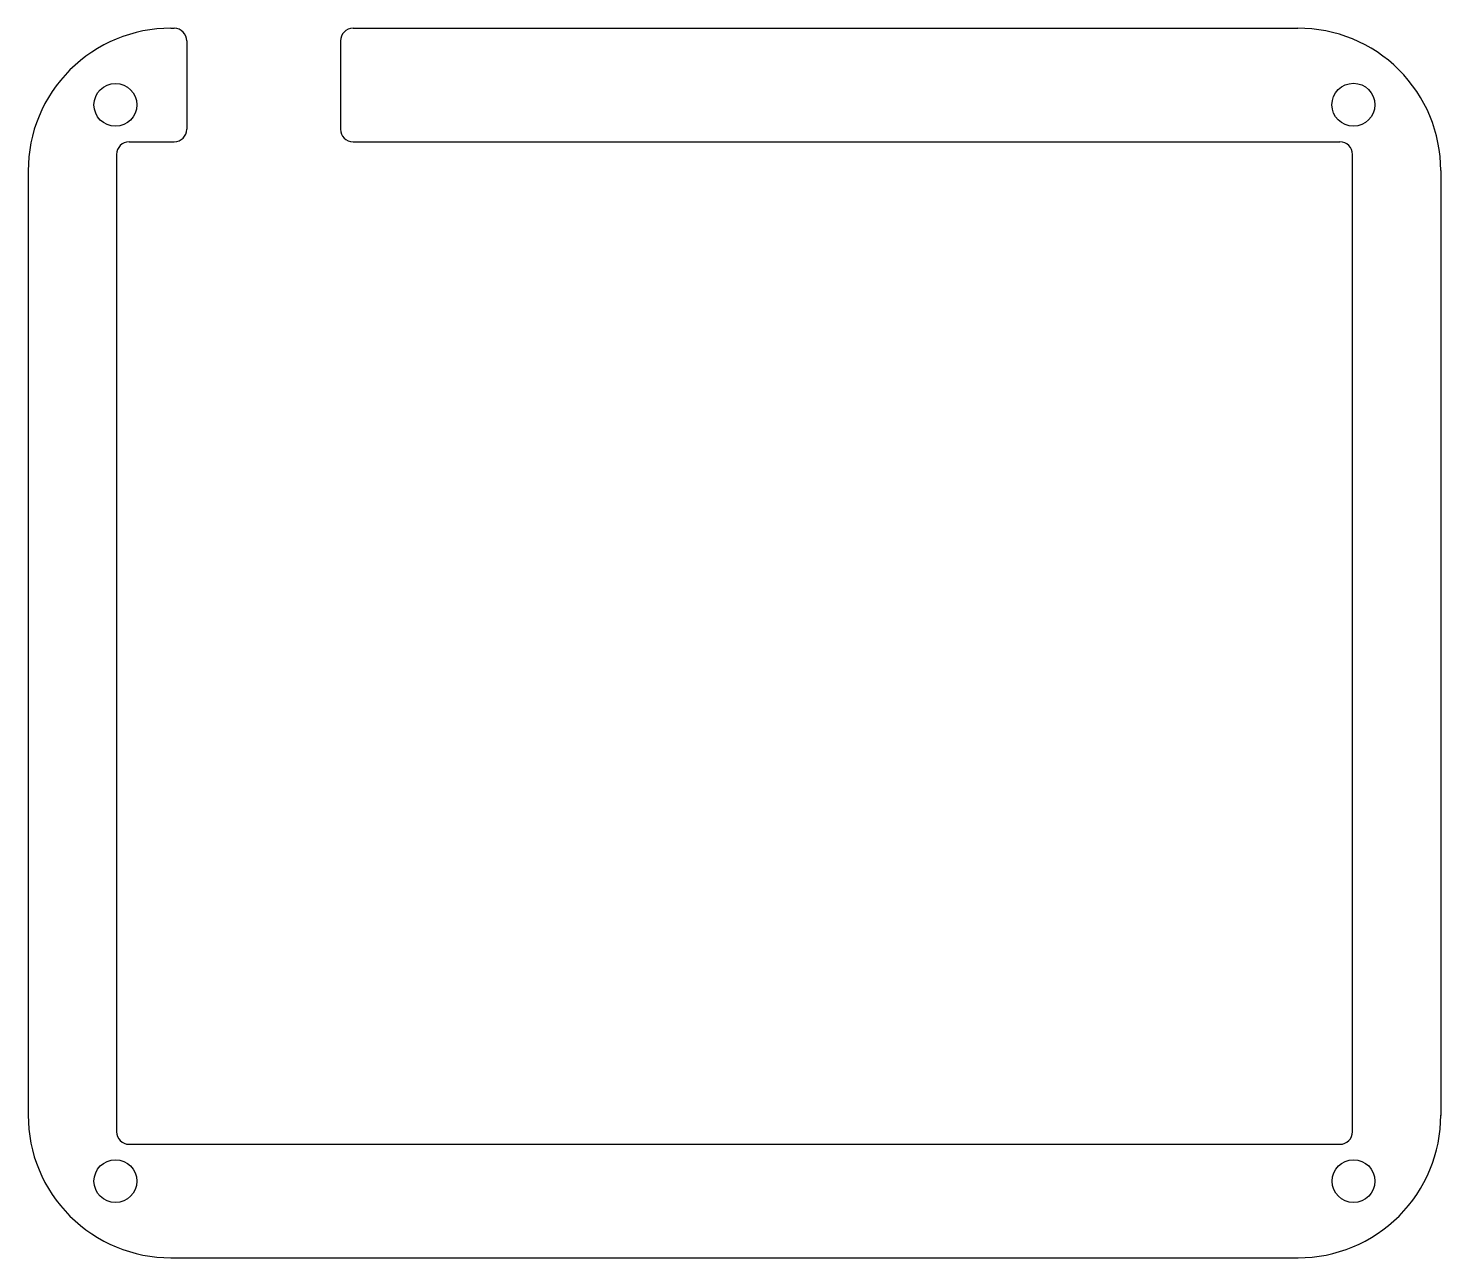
# Model space of a CAD drawing. Header units: millimetres. Extents: x 20 to 132, y 12 to 109.
import ezdxf

# ---------------------------------------------------------------- set-up
doc = ezdxf.new("R2010")
doc.units = ezdxf.units.MM

msp = doc.modelspace()

# ---------------------------------------------------------------- linework, layer by layer
for p, q in [((31.5, 109.01), (31.76, 109.01)), ((45.94, 109.01), (120.85, 109.01)), ((32.76, 108.01), (32.76, 101.01)), ((44.94, 108.01), (44.94, 101.01)), ((28.19, 100.01), (31.76, 100.01)), ((45.94, 100.01), (124.19, 100.01)), ((27.19, 99.01), (27.19, 21.51)), ((125.19, 21.51), (125.19, 99.01)), ((20.19, 97.73), (20.19, 22.8)), ((132.19, 97.73), (132.19, 22.8)), ((28.19, 20.51), (124.19, 20.51)), ((31.52, 11.51), (120.85, 11.51))]:
    msp.add_line(p, q)
at = {"color": 0}
for centre in [(27.1, 102.94), (125.26, 102.95), (27.1, 17.59), (125.27, 17.59)]:
    msp.add_circle(centre, 1.7, dxfattribs=at)
for centre, radius, start, end in [((31.49, 97.71), 11.31, 89.9739, 180.003), ((31.76, 108.01), 1, 0, 90), ((45.94, 108.01), 1, 90, 180), ((120.88, 97.71), 11.31, 0.0952, 90.1244), ((31.76, 101.01), 1, 269.9999, 359.9999), ((45.94, 101.01), 1, 180, 270), ((28.19, 99.01), 1, 90, 180), ((124.19, 99.01), 1, 360, 90), ((31.49, 22.82), 11.31, 179.997, 270.0261), ((120.88, 22.82), 11.31, 269.9739, 0.003), ((28.19, 21.51), 1, 180, 270), ((124.19, 21.51), 1, 270, 0)]:
    msp.add_arc(centre, radius, start, end, dxfattribs=at)

doc.saveas('drawing.dxf')
